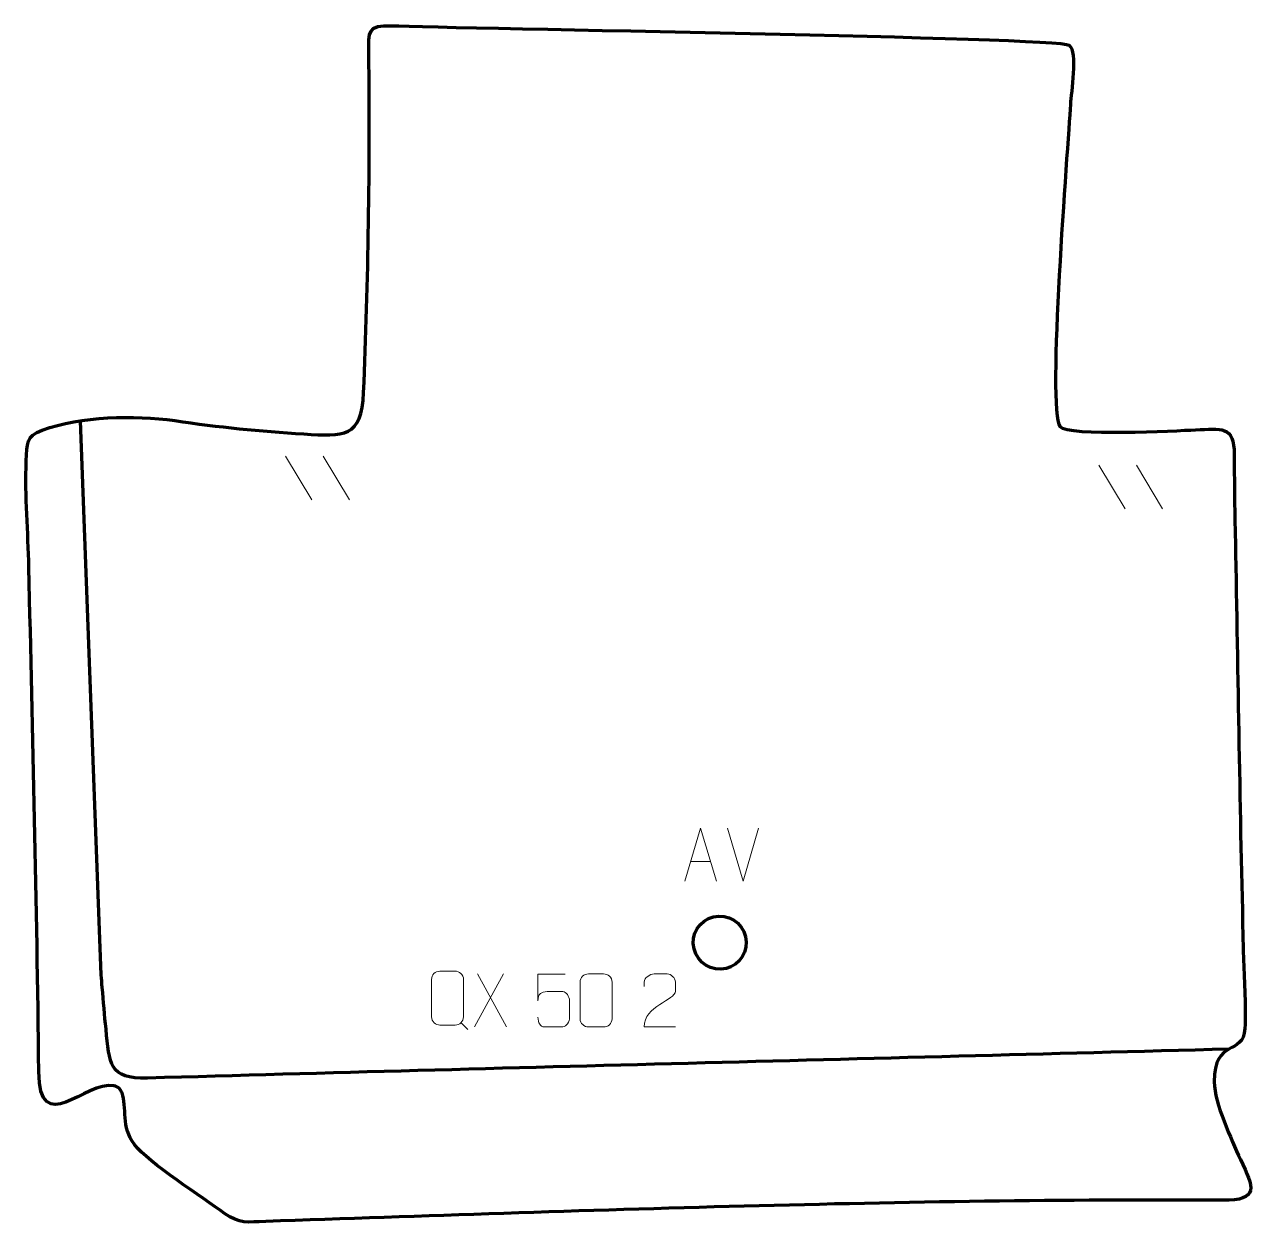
# Model space of a CAD drawing. Header units: millimetres. Extents: x -598 to -16, y 133 to 698.
import ezdxf

# ---------------------------------------------------------------- set-up
doc = ezdxf.new("R2010")
doc.units = ezdxf.units.MM
doc.header["$MEASUREMENT"] = 0
doc.layers.add('layer 2', color=7, linetype='Continuous')
doc.layers.add('layer 3', color=7, linetype='Continuous')

msp = doc.modelspace()

# ---------------------------------------------------------------- linework, layer by layer
at = {"layer": 'layer 2', "color": 140, "lineweight": 158}
msp.add_open_spline([(-30.7137, 215.2084), (-200.6506, 210.7039), (-370.5615, 206.4142), (-540.4909, 201.5437), (-540.4909, 201.5437), (-558.8938, 201.0162), (-558.4468, 208.4624), (-560.1136, 224.6317), (-560.1136, 224.6317), (-560.7859, 231.154), (-561.3075, 237.6738), (-561.8755, 244.2043), (-561.8755, 244.2043), (-562.0507, 246.1913), (-562.2206, 248.1786), (-562.3896, 250.1662), (-562.3896, 250.1662), (-562.3896, 250.1662), (-572.201, 511.3198), (-572.201, 511.3198)], degree=3, knots=[0, 0, 0, 0, 0.16666667, 0.16666667, 0.16666667, 0.16666667, 0.33333333, 0.33333333, 0.33333333, 0.33333333, 0.5, 0.5, 0.5, 0.5, 0.66666667, 0.66666667, 0.66666667, 0.66666667, 1, 1, 1, 1], dxfattribs=at)
at = {"layer": 'layer 2', "color": 142, "lineweight": 200}
msp.add_open_spline([(-270.3294, 252.8761), (-263.4304, 253.1261), (-258.0403, 258.9216), (-258.2904, 265.8206), (-258.2904, 265.8206), (-258.5404, 272.7196), (-264.3359, 278.1097), (-271.2349, 277.8597), (-271.2349, 277.8597), (-278.1339, 277.6096), (-283.524, 271.8141), (-283.274, 264.9151), (-283.274, 264.9151), (-283.0239, 258.0161), (-277.2284, 252.626), (-270.3294, 252.8761)], degree=3, knots=[0, 0, 0, 0, 0.2, 0.2, 0.2, 0.2, 0.4, 0.4, 0.4, 0.4, 0.6, 0.6, 0.6, 0.6, 1, 1, 1, 1], dxfattribs=at)
at = {"layer": 'layer 3', "color": 242, "lineweight": 158}
msp.add_open_spline([(-105.4864, 660.3305), (-105.1887, 665.7549), (-102.0973, 685.0515), (-106.0561, 688.3105), (-106.0561, 688.3105), (-110.4556, 691.9322), (-396.1249, 696.2267), (-425.5159, 697.4455), (-425.5159, 697.4455), (-436.703, 697.9094), (-436.3634, 694.6342), (-436.2306, 684.1392), (-436.2306, 684.1392), (-435.5726, 632.0873), (-436.4517, 576.4462), (-438.6912, 524.6145), (-438.6912, 524.6145), (-439.6206, 503.1044), (-447.7931, 504.018), (-466.854, 505.0818), (-466.854, 505.0818), (-487.6154, 506.3477), (-507.159, 508.2544), (-527.7335, 511.3985), (-527.7335, 511.3985), (-547.1533, 513.8758), (-571.6774, 513.7074), (-590.1884, 506.8337), (-590.1884, 506.8337), (-597.8652, 503.9829), (-597.3418, 500.5754), (-597.7035, 492.3995), (-597.7035, 492.3995), (-598.4465, 475.6091), (-596.8126, 458.8368), (-596.4265, 442.119), (-596.4265, 442.119), (-594.7587, 362.9623), (-592.5609, 283.8927), (-591.8294, 204.7148), (-591.8294, 204.7148), (-591.5332, 172.6561), (-569.8357, 200.5956), (-556.3688, 197.8869), (-556.3688, 197.8869), (-554.0641, 197.4234), (-553.5105, 196.5727), (-552.5491, 194.6258), (-552.5491, 194.6258), (-550.1302, 187.7252), (-553.0668, 178.3321), (-546.7584, 170.2923), (-546.7584, 170.2923), (-540.0329, 161.7206), (-514.3119, 145.083), (-504.2229, 137.8279), (-504.2229, 137.8279), (-497.1502, 132.6737), (-493.4496, 133.7209), (-484.8397, 134.0108), (-484.8397, 134.0108), (-336.3988, 139.0109), (-182.1236, 144.8758), (-33.6963, 143.9949), (-33.6963, 143.9949), (-16.4408, 143.8925), (-18.9515, 149.7862), (-25.3316, 163.2626), (-25.3316, 163.2626), (-29.7481, 172.8446), (-37.3972, 189.4288), (-37.7634, 199.7542), (-37.7634, 199.7542), (-37.5465, 220.689), (-24.1422, 211.5488), (-23.2363, 224.9948), (-23.2363, 224.9948), (-22.6209, 234.1296), (-23.57, 247.1146), (-23.8293, 256.6642), (-23.8293, 256.6642), (-25.5629, 320.545), (-26.389, 384.5678), (-27.6185, 448.4719), (-27.6185, 448.4719), (-27.9196, 464.1218), (-28.2845, 479.602), (-28.2517, 495.2622), (-28.2517, 495.2622), (-28.2221, 509.3043), (-34.4301, 507.4651), (-46.5011, 507.011), (-46.5011, 507.011), (-55.4322, 506.6597), (-106.6407, 503.8798), (-110.4325, 508.5839), (-110.4325, 508.5839), (-116.7234, 516.3885), (-106.6572, 640.5539), (-105.4864, 660.3305)], degree=3, knots=[0, 0, 0, 0, 0.03846154, 0.03846154, 0.03846154, 0.03846154, 0.07692308, 0.07692308, 0.07692308, 0.07692308, 0.11538462, 0.11538462, 0.11538462, 0.11538462, 0.15384615, 0.15384615, 0.15384615, 0.15384615, 0.19230769, 0.19230769, 0.19230769, 0.19230769, 0.23076923, 0.23076923, 0.23076923, 0.23076923, 0.26923077, 0.26923077, 0.26923077, 0.26923077, 0.30769231, 0.30769231, 0.30769231, 0.30769231, 0.34615385, 0.34615385, 0.34615385, 0.34615385, 0.38461538, 0.38461538, 0.38461538, 0.38461538, 0.42307692, 0.42307692, 0.42307692, 0.42307692, 0.46153846, 0.46153846, 0.46153846, 0.46153846, 0.5, 0.5, 0.5, 0.5, 0.53846154, 0.53846154, 0.53846154, 0.53846154, 0.57692308, 0.57692308, 0.57692308, 0.57692308, 0.61538462, 0.61538462, 0.61538462, 0.61538462, 0.65384615, 0.65384615, 0.65384615, 0.65384615, 0.69230769, 0.69230769, 0.69230769, 0.69230769, 0.73076923, 0.73076923, 0.73076923, 0.73076923, 0.76923077, 0.76923077, 0.76923077, 0.76923077, 0.80769231, 0.80769231, 0.80769231, 0.80769231, 0.84615385, 0.84615385, 0.84615385, 0.84615385, 0.88461538, 0.88461538, 0.88461538, 0.88461538, 0.92307692, 0.92307692, 0.92307692, 0.92307692, 1, 1, 1, 1], dxfattribs=at)
at = {"layer": 'layer 3', "color": 250, "lineweight": 9}
for points in [[(-475.4748, 494.6436), (-475.4748, 494.6436), (-463.1105, 474.0993), (-463.1105, 474.0993)], [(-457.7449, 494.6436), (-457.7449, 494.6436), (-445.3806, 474.0993), (-445.3806, 474.0993)], [(-92.0962, 490.4103), (-92.0962, 490.4103), (-79.7319, 469.866), (-79.7319, 469.866)], [(-74.3663, 490.4103), (-74.3663, 490.4103), (-62.002, 469.866), (-62.002, 469.866)], [(-259.8291, 294.3177), (-259.8291, 294.3177), (-267.1509, 319.2713), (-267.1509, 319.2713)], [(-252.5072, 319.2713), (-252.5072, 319.2713), (-259.829, 294.3177), (-259.829, 294.3177)], [(-284.466, 303.5744), (-284.466, 303.5744), (-274.9703, 303.5744), (-274.9703, 303.5744)], [(-372.6969, 250.6627), (-372.6969, 250.6627), (-386.4375, 225.7669), (-386.4375, 225.7669)], [(-384.9829, 250.6627), (-384.9829, 250.6627), (-371.2423, 225.7092), (-371.2423, 225.7092)], [(-392.7658, 227.6383), (-392.7658, 227.6383), (-389.5556, 224.4314), (-389.5556, 224.4314)]]:
    msp.add_open_spline(points, degree=3, dxfattribs=at)
for points, knots in [([(-287.1886, 294.325), (-287.1886, 294.325), (-279.8176, 319.2785), (-279.8176, 319.2785), (-279.8176, 319.2785), (-279.8176, 319.2785), (-272.2477, 294.325), (-272.2477, 294.325)], [0, 0, 0, 0, 0.33333333, 0.33333333, 0.33333333, 0.33333333, 1, 1, 1, 1]), ([(-402.6959, 251.9397), (-400.3281, 251.9397), (-397.9601, 251.9397), (-395.5921, 251.9397), (-395.5921, 251.9397), (-393.6103, 251.9759), (-391.583, 250.4574), (-391.5559, 247.9758), (-391.5559, 247.9758), (-391.5562, 242.1252), (-391.5562, 236.2743), (-391.5559, 230.4229), (-391.5559, 230.4229), (-391.6981, 228.0576), (-393.4056, 226.5513), (-395.5921, 226.5403), (-395.5921, 226.5403), (-397.9661, 226.5408), (-400.3399, 226.5408), (-402.7134, 226.5403), (-402.7134, 226.5403), (-404.6733, 226.4331), (-406.6811, 228.3516), (-406.6696, 230.4053), (-406.6696, 230.4053), (-406.6693, 236.2793), (-406.6693, 242.1531), (-406.6696, 248.0265), (-406.6696, 248.0265), (-406.6653, 250.2031), (-404.8871, 251.9534), (-402.6959, 251.9397)], [0, 0, 0, 0, 0.11111111, 0.11111111, 0.11111111, 0.11111111, 0.22222222, 0.22222222, 0.22222222, 0.22222222, 0.33333333, 0.33333333, 0.33333333, 0.33333333, 0.44444444, 0.44444444, 0.44444444, 0.44444444, 0.55555556, 0.55555556, 0.55555556, 0.55555556, 0.66666667, 0.66666667, 0.66666667, 0.66666667, 0.77777778, 0.77777778, 0.77777778, 0.77777778, 1, 1, 1, 1]), ([(-343.6806, 250.6023), (-343.6806, 250.6023), (-356.5323, 250.6023), (-356.5323, 250.6023), (-356.5323, 250.6023), (-356.532, 246.3717), (-356.532, 242.1408), (-356.5323, 237.9096), (-356.5323, 237.9096), (-356.5326, 241.2197), (-354.9016, 242.2915), (-352.0896, 242.352), (-352.0896, 242.352), (-349.65, 242.3523), (-347.2105, 242.3523), (-344.7713, 242.352), (-344.7713, 242.352), (-343.1215, 242.3588), (-341.6466, 239.9783), (-341.6181, 237.9096), (-341.6181, 237.9096), (-341.6184, 235.3223), (-341.6184, 232.7347), (-341.6181, 230.147), (-341.6181, 230.147), (-341.5719, 228.1876), (-343.0713, 225.7513), (-344.6972, 225.6928), (-344.6972, 225.6928), (-346.6537, 225.6931), (-351.5487, 225.6931), (-353.5057, 225.6928), (-353.5057, 225.6928), (-355.3512, 225.684), (-356.4583, 227.6488), (-356.4791, 230.1999)], [0, 0, 0, 0, 0.1, 0.1, 0.1, 0.1, 0.2, 0.2, 0.2, 0.2, 0.3, 0.3, 0.3, 0.3, 0.4, 0.4, 0.4, 0.4, 0.5, 0.5, 0.5, 0.5, 0.6, 0.6, 0.6, 0.6, 0.7, 0.7, 0.7, 0.7, 0.8, 0.8, 0.8, 0.8, 1, 1, 1, 1]), ([(-332.6554, 250.6468), (-330.2893, 250.6468), (-327.9228, 250.6468), (-325.5563, 250.6468), (-325.5563, 250.6468), (-323.5758, 250.6824), (-321.5498, 249.1881), (-321.5227, 246.746), (-321.5227, 246.746), (-321.5231, 240.9886), (-321.5231, 235.2308), (-321.5227, 229.4726), (-321.5227, 229.4726), (-321.6648, 227.145), (-323.3712, 225.6627), (-325.5563, 225.6519), (-325.5563, 225.6519), (-327.9287, 225.6523), (-330.3011, 225.6523), (-332.6731, 225.6519), (-332.6731, 225.6519), (-334.6316, 225.5463), (-336.638, 227.4342), (-336.6266, 229.4552), (-336.6266, 229.4552), (-336.6262, 235.2358), (-336.6262, 241.0161), (-336.6266, 246.7959), (-336.6266, 246.7959), (-336.6223, 248.9379), (-334.8452, 250.6604), (-332.6554, 250.6468)], [0, 0, 0, 0, 0.11111111, 0.11111111, 0.11111111, 0.11111111, 0.22222222, 0.22222222, 0.22222222, 0.22222222, 0.33333333, 0.33333333, 0.33333333, 0.33333333, 0.44444444, 0.44444444, 0.44444444, 0.44444444, 0.55555556, 0.55555556, 0.55555556, 0.55555556, 0.66666667, 0.66666667, 0.66666667, 0.66666667, 0.77777778, 0.77777778, 0.77777778, 0.77777778, 1, 1, 1, 1]), ([(-291.7033, 225.6604), (-296.6177, 225.6607), (-301.5321, 225.6607), (-306.4462, 225.6604), (-306.4462, 225.6604), (-306.4462, 235.5927), (-291.7952, 238.2339), (-291.7033, 242.5442), (-291.7033, 242.5442), (-291.7036, 243.9683), (-291.7036, 245.392), (-291.7033, 246.8153), (-291.7033, 246.8153), (-291.7202, 248.8924), (-293.843, 250.6172), (-295.514, 250.6345), (-295.514, 250.6345), (-297.5872, 250.6341), (-299.6601, 250.6341), (-301.7325, 250.6345), (-301.7325, 250.6345), (-303.5546, 250.651), (-306.3793, 248.8589), (-306.4462, 246.7653), (-306.4462, 246.7653), (-306.4462, 246.7653), (-306.4462, 244.7105), (-306.4462, 244.7105)], [0, 0, 0, 0, 0.125, 0.125, 0.125, 0.125, 0.25, 0.25, 0.25, 0.25, 0.375, 0.375, 0.375, 0.375, 0.5, 0.5, 0.5, 0.5, 0.625, 0.625, 0.625, 0.625, 0.75, 0.75, 0.75, 0.75, 1, 1, 1, 1])]:
    msp.add_open_spline(points, degree=3, knots=knots, dxfattribs=at)

doc.saveas('drawing.dxf')
